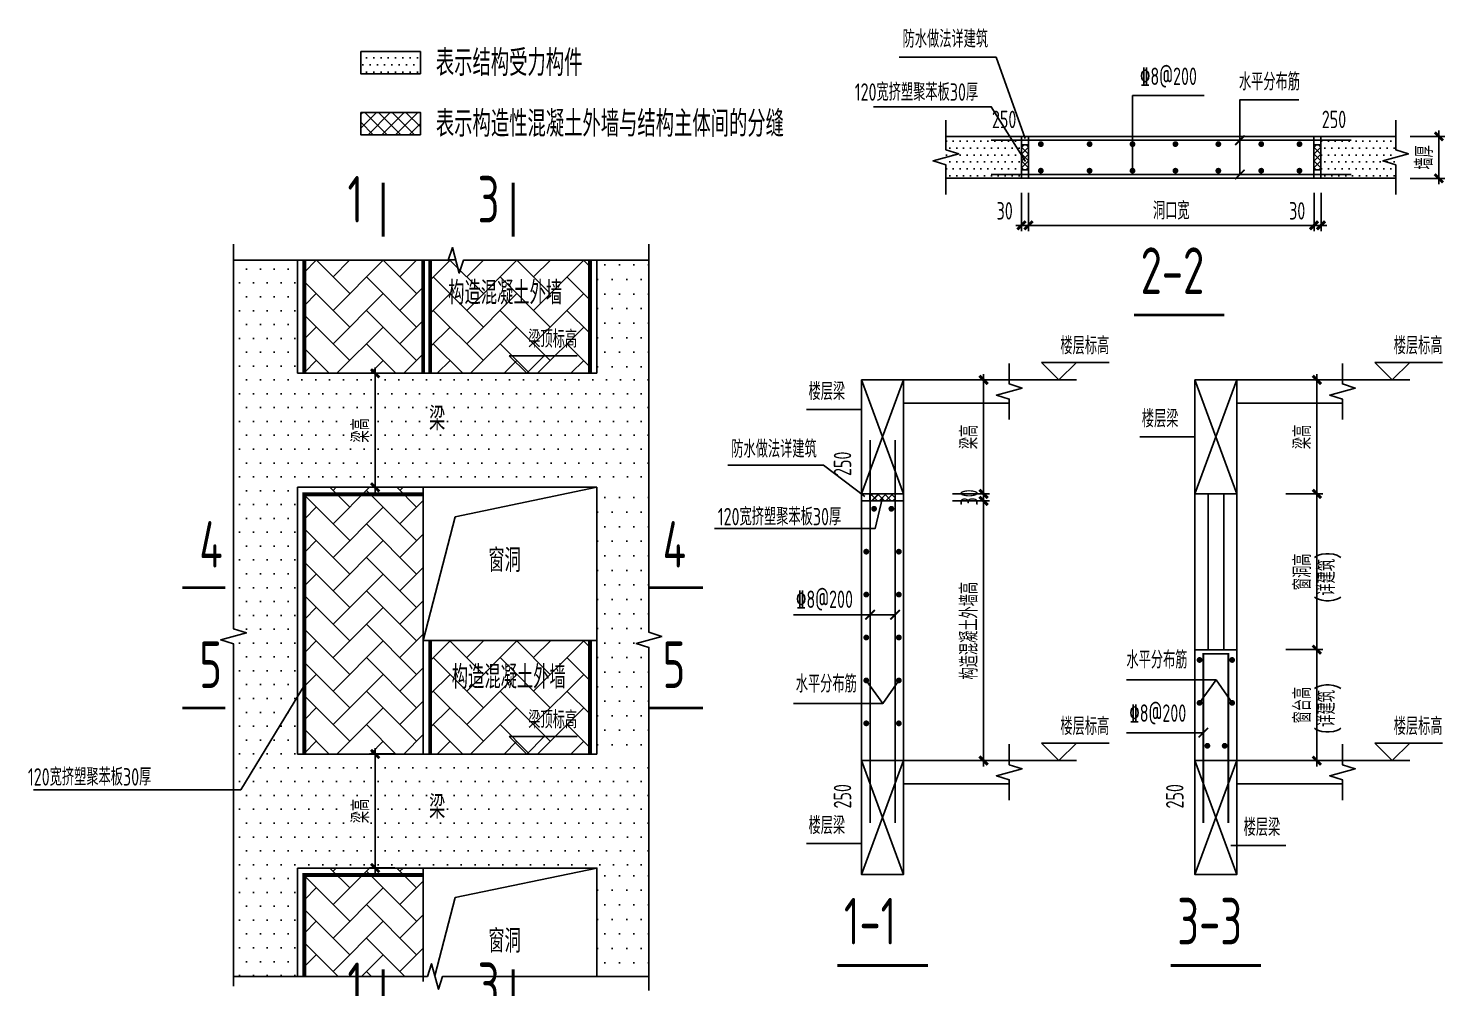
# Model space of a CAD drawing. Extents: x 698102 to 803227, y -138366 to 57555.
# Drawn here: x 775601 to 793866, y -121270 to -108901 of the extents above; entities that cross this region are included whole.
import ezdxf
from ezdxf.enums import TextEntityAlignment as Align

# ---------------------------------------------------------------- set-up
doc = ezdxf.new("R2010")
doc.units = 0
doc.header["$LTSCALE"] = 500
doc.linetypes.add('DASHED', pattern=[0.75, 0.5, -0.25])
doc.layers.get('0').update_dxf_attribs({"linetype": 'CONTINUOUS'})
doc.layers.get('Defpoints').update_dxf_attribs({"color": 1, "linetype": 'CONTINUOUS'})
for name, color, linetype in [('DIM', 83, 'CONTINUOUS'), ('NUM', 7, 'CONTINUOUS'), ('REIN', 1, 'CONTINUOUS'), ('TEXT', 7, 'CONTINUOUS'), ('THIN', 131, 'CONTINUOUS')]:
    doc.layers.add(name, color=color, linetype=linetype)
doc.styles.add('TSSD_Dimension', font='Tssdeng.shx', dxfattribs={"width": 0.7, "bigfont": 'hztxt.shx'})
doc.styles.add('TSSD_Label', font='complex.shx', dxfattribs={"width": 0.8, "bigfont": 'hztxt.shx'})
doc.styles.add('TSSD_Rein', font='tssdeng.shx', dxfattribs={"width": 0.7, "bigfont": 'hztxt.shx'})
doc.dimstyles.new('ss', dxfattribs={"dimtxt": 300, "dimasz": 100, "dimexe": 100, "dimexo": 250, "dimgap": 100, "dimtad": 1, "dimdec": 0, "dimzin": 0, "dimdsep": 46, "dimtxsty": 'TSSD_Dimension', "dimblk": 'ARCHTICK', "dimblk1": 'ARCHTICK', "dimblk2": '_tsdbk', "dimcen": 0, "dimdle": 100, "dimclrt": 7, "dimadec": 0, "dimazin": 0, "dimtfac": 1, "dimtdec": 0, "dimtix": 1, "dimtmove": 2, "dimatfit": 3, "dimldrblk": '_tsdbk', "dimfxl": 1, "dimtolj": 1, "dimtzin": 0, "dimarcsym": 0})
pattern_1 = [(0, (808255.09, 44610.22), (93.75, 187.5), [0, -187.5])]

# ---------------------------------------------------------------- blocks, each defined once
blk = doc.blocks.new('_ArchTick')
at = {"color": 0, "linetype": 'ByBlock', "const_width": 0.5}
blk.add_lwpolyline([(-0.71, -0.71), (0.71, 0.71)], dxfattribs=at)
blk = doc.blocks.new('*D16')
at = {"layer": 'Defpoints', "color": 0, "transparency": 16777216}
for p in [(780074, -113349), (780517, -113349), (780517, -114819)]:
    blk.add_point(p, dxfattribs=at)
at = {"layer": 'DIM', "color": 0, "lineweight": -2, "transparency": 16777216}
for p, q in [((780329, -113349), (779999, -113349)), ((780074, -114894), (780074, -113274)), ((780329, -114819), (779999, -114819))]:
    blk.add_line(p, q, dxfattribs=at)
at = {"layer": 'DIM', "color": 0, "lineweight": -2, "transparency": 16777216, "xscale": 75, "yscale": 75, "zscale": 75}
for p, rotation in [((780074, -113349), 90), ((780074, -114819), 270)]:
    blk.add_blockref('_ArchTick', p, dxfattribs=dict(at, rotation=rotation))
at = {"layer": 'DIM', "color": 7, "transparency": 16777216, "insert": (779886, -114084), "char_height": 225, "attachment_point": 5, "rotation": 90, "style": 'TSSD_Dimension'}
blk.add_mtext('\\A1;梁高', dxfattribs=at)
blk = doc.blocks.new('_tsdbk')
blk.add_line((-1, 0), (0, 0))
at = {"const_width": 0.5}
blk.add_lwpolyline([(-0.7, -0.7), (0.7, 0.7)], dxfattribs=at)
blk = doc.blocks.new('*D17')
at = {"layer": 'Defpoints', "color": 0, "transparency": 16777216}
for p in [(780074, -118257), (780517, -118257), (780517, -119727)]:
    blk.add_point(p, dxfattribs=at)
at = {"layer": 'DIM', "color": 0, "lineweight": -2, "transparency": 16777216}
for p, q in [((780329, -118257), (779999, -118257)), ((780074, -119802), (780074, -118182)), ((780329, -119727), (779999, -119727))]:
    blk.add_line(p, q, dxfattribs=at)
at = {"layer": 'DIM', "color": 0, "lineweight": -2, "transparency": 16777216, "xscale": 75, "yscale": 75, "zscale": 75}
for p, rotation in [((780074, -118257), 90), ((780074, -119727), 270)]:
    blk.add_blockref('_ArchTick', p, dxfattribs=dict(at, rotation=rotation))
at = {"layer": 'DIM', "color": 7, "transparency": 16777216, "insert": (779886, -118992), "char_height": 225, "attachment_point": 5, "rotation": 90, "style": 'TSSD_Dimension'}
blk.add_mtext('\\A1;梁高', dxfattribs=at)
blk = doc.blocks.new('*D18')
at = {"layer": 'Defpoints', "color": 0, "transparency": 16777216}
for p in [(787333, -114904), (787333, -114994), (787920, -114994)]:
    blk.add_point(p, dxfattribs=at)
at = {"layer": 'DIM', "color": 0, "lineweight": -2, "transparency": 16777216}
for p, q in [((787920, -114904), (787920, -114829)), ((787520, -114904), (787995, -114904)), ((787520, -114994), (787995, -114994)), ((787920, -114904), (787920, -114994)), ((787920, -114994), (787920, -115069))]:
    blk.add_line(p, q, dxfattribs=at)
at = {"layer": 'DIM', "color": 0, "lineweight": -2, "transparency": 16777216, "xscale": 75, "yscale": 75, "zscale": 75}
for p, rotation in [((787920, -114904), 270), ((787920, -114994), 90)]:
    blk.add_blockref('_ArchTick', p, dxfattribs=dict(at, rotation=rotation))
at = {"layer": 'DIM', "color": 7, "transparency": 16777216, "insert": (787733, -114949), "char_height": 225, "attachment_point": 5, "rotation": 90, "style": 'TSSD_Dimension'}
blk.add_mtext('\\A1;30', dxfattribs=at)
blk = doc.blocks.new('*D19')
at = {"layer": 'Defpoints', "color": 0, "transparency": 16777216}
for p in [(787333, -113434), (787920, -113434), (787333, -114904)]:
    blk.add_point(p, dxfattribs=at)
at = {"layer": 'DIM', "color": 0, "lineweight": -2, "transparency": 16777216}
for p, q in [((787920, -114979), (787920, -113359)), ((787520, -113434), (787995, -113434)), ((787520, -114904), (787995, -114904))]:
    blk.add_line(p, q, dxfattribs=at)
at = {"layer": 'DIM', "color": 0, "lineweight": -2, "transparency": 16777216, "xscale": 75, "yscale": 75, "zscale": 75}
for p, rotation in [((787920, -113434), 90), ((787920, -114904), 270)]:
    blk.add_blockref('_ArchTick', p, dxfattribs=dict(at, rotation=rotation))
at = {"layer": 'DIM', "color": 7, "transparency": 16777216, "insert": (787733, -114169), "char_height": 225, "attachment_point": 5, "rotation": 90, "style": 'TSSD_Dimension'}
blk.add_mtext('\\A1;梁高', dxfattribs=at)
blk = doc.blocks.new('*D20')
at = {"layer": 'Defpoints', "color": 0, "transparency": 16777216}
for p in [(787333, -114994), (787333, -118343), (787920, -118343)]:
    blk.add_point(p, dxfattribs=at)
at = {"layer": 'DIM', "color": 0, "lineweight": -2, "transparency": 16777216}
for p, q in [((787520, -114994), (787995, -114994)), ((787920, -114919), (787920, -118418)), ((787520, -118343), (787995, -118343))]:
    blk.add_line(p, q, dxfattribs=at)
at = {"layer": 'DIM', "color": 0, "lineweight": -2, "transparency": 16777216, "xscale": 75, "yscale": 75, "zscale": 75}
for p, rotation in [((787920, -114994), 90), ((787920, -118343), 270)]:
    blk.add_blockref('_ArchTick', p, dxfattribs=dict(at, rotation=rotation))
at = {"layer": 'DIM', "color": 7, "transparency": 16777216, "insert": (787733, -116668), "char_height": 225, "attachment_point": 5, "rotation": 90, "style": 'TSSD_Dimension'}
blk.add_mtext('\\A1;构造混凝土外墙高', dxfattribs=at)
blk = doc.blocks.new('*D21')
at = {"layer": 'Defpoints', "color": 0, "transparency": 16777216}
for p in [(791631, -116912), (792218, -116912), (791631, -118343)]:
    blk.add_point(p, dxfattribs=at)
at = {"layer": 'DIM', "color": 0, "lineweight": -2, "transparency": 16777216}
for p, q in [((792218, -118418), (792218, -116837)), ((791818, -116912), (792293, -116912)), ((791818, -118343), (792293, -118343))]:
    blk.add_line(p, q, dxfattribs=at)
at = {"layer": 'DIM', "color": 0, "lineweight": -2, "transparency": 16777216, "xscale": 75, "yscale": 75, "zscale": 75}
for p, rotation in [((792218, -116912), 90), ((792218, -118343), 270)]:
    blk.add_blockref('_ArchTick', p, dxfattribs=dict(at, rotation=rotation))
at = {"layer": 'DIM', "color": 7, "transparency": 16777216, "insert": (792031, -117627), "char_height": 225, "attachment_point": 5, "rotation": 90, "style": 'TSSD_Dimension'}
blk.add_mtext('\\A1;窗台高', dxfattribs=at)
blk = doc.blocks.new('*D22')
at = {"layer": 'Defpoints', "color": 0, "transparency": 16777216}
for p in [(791631, -113434), (792218, -113434), (791631, -114904)]:
    blk.add_point(p, dxfattribs=at)
at = {"layer": 'DIM', "color": 0, "lineweight": -2, "transparency": 16777216}
for p, q in [((792218, -114979), (792218, -113359)), ((791818, -113434), (792293, -113434)), ((791818, -114904), (792293, -114904))]:
    blk.add_line(p, q, dxfattribs=at)
at = {"layer": 'DIM', "color": 0, "lineweight": -2, "transparency": 16777216, "xscale": 75, "yscale": 75, "zscale": 75}
for p, rotation in [((792218, -113434), 90), ((792218, -114904), 270)]:
    blk.add_blockref('_ArchTick', p, dxfattribs=dict(at, rotation=rotation))
at = {"layer": 'DIM', "color": 7, "transparency": 16777216, "insert": (792031, -114169), "char_height": 225, "attachment_point": 5, "rotation": 90, "style": 'TSSD_Dimension'}
blk.add_mtext('\\A1;梁高', dxfattribs=at)
blk = doc.blocks.new('*D23')
at = {"layer": 'Defpoints', "color": 0, "transparency": 16777216}
for p in [(791631, -114904), (792218, -114904), (791631, -116912)]:
    blk.add_point(p, dxfattribs=at)
at = {"layer": 'DIM', "color": 0, "lineweight": -2, "transparency": 16777216}
for p, q in [((792218, -116987), (792218, -114829)), ((791818, -114904), (792293, -114904)), ((791818, -116912), (792293, -116912))]:
    blk.add_line(p, q, dxfattribs=at)
at = {"layer": 'DIM', "color": 0, "lineweight": -2, "transparency": 16777216, "xscale": 75, "yscale": 75, "zscale": 75}
for p, rotation in [((792218, -114904), 90), ((792218, -116912), 270)]:
    blk.add_blockref('_ArchTick', p, dxfattribs=dict(at, rotation=rotation))
at = {"layer": 'DIM', "color": 7, "transparency": 16777216, "insert": (792031, -115908), "char_height": 225, "attachment_point": 5, "rotation": 90, "style": 'TSSD_Dimension'}
blk.add_mtext('\\A1;窗洞高', dxfattribs=at)
blk = doc.blocks.new('*D24')
at = {"layer": 'Defpoints', "color": 0, "transparency": 16777216}
for p in [(788409, -110835), (788499, -110835), (788499, -111441)]:
    blk.add_point(p, dxfattribs=at)
at = {"layer": 'DIM', "color": 0, "lineweight": -2, "transparency": 16777216}
for p, q in [((788409, -111022), (788409, -111516)), ((788499, -111022), (788499, -111516)), ((788409, -111441), (788334, -111441)), ((788409, -111441), (788499, -111441)), ((788499, -111441), (788574, -111441))]:
    blk.add_line(p, q, dxfattribs=at)
at = {"layer": 'DIM', "color": 0, "lineweight": -2, "transparency": 16777216, "xscale": 75, "yscale": 75, "zscale": 75}
blk.add_blockref('_ArchTick', (788409, -111441), dxfattribs=at)
at = {"layer": 'DIM', "color": 0, "lineweight": -2, "transparency": 16777216, "xscale": 75, "yscale": 75, "zscale": 75, "rotation": 180}
blk.add_blockref('_ArchTick', (788499, -111441), dxfattribs=at)
at = {"layer": 'DIM', "color": 7, "transparency": 16777216, "insert": (788192, -111254), "char_height": 225, "attachment_point": 5, "style": 'TSSD_Dimension'}
blk.add_mtext('\\A1;30', dxfattribs=at)
blk = doc.blocks.new('*D25')
at = {"layer": 'Defpoints', "color": 0, "transparency": 16777216}
for p in [(793234, -110295), (793791, -110295), (793234, -110835)]:
    blk.add_point(p, dxfattribs=at)
at = {"layer": 'DIM', "color": 0, "lineweight": -2, "transparency": 16777216}
for p, q in [((793421, -110295), (793866, -110295)), ((793791, -110910), (793791, -110220)), ((793421, -110835), (793866, -110835))]:
    blk.add_line(p, q, dxfattribs=at)
at = {"layer": 'DIM', "color": 0, "lineweight": -2, "transparency": 16777216, "xscale": 75, "yscale": 75, "zscale": 75}
for p, rotation in [((793791, -110295), 90), ((793791, -110835), 270)]:
    blk.add_blockref('_ArchTick', p, dxfattribs=dict(at, rotation=rotation))
at = {"layer": 'DIM', "color": 7, "transparency": 16777216, "insert": (793603, -110565), "char_height": 225, "attachment_point": 5, "rotation": 90, "style": 'TSSD_Dimension'}
blk.add_mtext('\\A1;墙厚', dxfattribs=at)
blk = doc.blocks.new('*D26')
at = {"layer": 'Defpoints', "color": 0, "transparency": 16777216}
for p in [(788499, -110835), (792181, -110835), (792181, -111441)]:
    blk.add_point(p, dxfattribs=at)
at = {"layer": 'DIM', "color": 0, "lineweight": -2, "transparency": 16777216}
for p, q in [((788499, -111022), (788499, -111516)), ((792181, -111022), (792181, -111516)), ((788424, -111441), (792256, -111441))]:
    blk.add_line(p, q, dxfattribs=at)
at = {"layer": 'DIM', "color": 0, "lineweight": -2, "transparency": 16777216, "xscale": 75, "yscale": 75, "zscale": 75, "rotation": 180}
blk.add_blockref('_ArchTick', (788499, -111441), dxfattribs=at)
at = {"layer": 'DIM', "color": 0, "lineweight": -2, "transparency": 16777216, "xscale": 75, "yscale": 75, "zscale": 75}
blk.add_blockref('_ArchTick', (792181, -111441), dxfattribs=at)
at = {"layer": 'DIM', "color": 7, "transparency": 16777216, "insert": (790340, -111254), "char_height": 225, "attachment_point": 5, "style": 'TSSD_Dimension'}
blk.add_mtext('\\A1;洞口宽', dxfattribs=at)
blk = doc.blocks.new('*D27')
at = {"layer": 'Defpoints', "color": 0, "transparency": 16777216}
for p in [(792181, -110835), (792271, -110835), (792271, -111441)]:
    blk.add_point(p, dxfattribs=at)
at = {"layer": 'DIM', "color": 0, "lineweight": -2, "transparency": 16777216}
for p, q in [((792181, -111022), (792181, -111516)), ((792271, -111022), (792271, -111516)), ((792181, -111441), (792106, -111441)), ((792181, -111441), (792271, -111441)), ((792271, -111441), (792346, -111441))]:
    blk.add_line(p, q, dxfattribs=at)
at = {"layer": 'DIM', "color": 0, "lineweight": -2, "transparency": 16777216, "xscale": 75, "yscale": 75, "zscale": 75}
blk.add_blockref('_ArchTick', (792181, -111441), dxfattribs=at)
at = {"layer": 'DIM', "color": 0, "lineweight": -2, "transparency": 16777216, "xscale": 75, "yscale": 75, "zscale": 75, "rotation": 180}
blk.add_blockref('_ArchTick', (792271, -111441), dxfattribs=at)
at = {"layer": 'DIM', "color": 7, "transparency": 16777216, "insert": (791964, -111254), "char_height": 225, "attachment_point": 5, "style": 'TSSD_Dimension'}
blk.add_mtext('\\A1;30', dxfattribs=at)

msp = doc.modelspace()

# ---------------------------------------------------------------- hatches: boundary and pattern name
h = msp.add_hatch()
h.set_pattern_fill('DOTS', color=2, scale=1500, style=0)
h.set_pattern_definition([(0, (816946.05, 21127.15), (46.875, 93.75), [0, -93.75])])
h.paths.add_polyline_path([(779888.46, -109199.47), (780656.79, -109199.47), (780656.79, -109486.56), (779888.46, -109486.56)])
h = msp.add_hatch()
h.set_pattern_fill('ANSI37', color=256, scale=1000, style=0)
h.set_pattern_definition([(45, (760040.32, 51158.98), (-88.38835, 88.38835), []), (135, (760040.32, 51158.98), (-88.38835, -88.38835), [])])
h.paths.add_polyline_path([(779888.46, -109984.94), (780656.79, -109984.94), (780656.79, -110272.04), (779888.46, -110272.04)])
h = msp.add_hatch()
h.set_pattern_fill('DOTS', color=256, scale=56.25, style=0)
h.set_pattern_definition([(0, (5541649.8, 159052.885), (44.6484375, 89.296875), [0, -89.296875])])
h.paths.add_polyline_path([(788408.57, -110294.7), (787433.57, -110294.7), (787433.57, -110834.7), (788408.57, -110834.7)])
h = msp.add_hatch()
h.set_pattern_fill('DOTS', color=256, scale=56.25, style=0)
h.set_pattern_definition([(0, (5546486.75, 159052.885), (44.6484375, 89.296875), [0, -89.296875])])
h.paths.add_polyline_path([(793245.51, -110294.7), (792270.51, -110294.7), (792270.51, -110834.7), (793245.51, -110834.7)])
h = msp.add_hatch()
h.set_pattern_fill('ANSI37', color=256, scale=500, style=0)
h.set_pattern_definition([(45, (-324796.5, -156527.96), (-44.1941738, 44.1941738), []), (135, (-324796.5, -156527.96), (-44.1941738, -44.1941738), [])])
h.paths.add_polyline_path([(788408.57, -110726.7), (788498.57, -110726.7), (788498.57, -110402.7), (788408.57, -110402.7)])
h = msp.add_hatch()
h.set_pattern_fill('ANSI37', color=256, scale=500, style=0)
h.set_pattern_definition([(45, (-321024.557, -156527.96), (-44.1941738, 44.1941738), []), (135, (-321024.557, -156527.96), (-44.1941738, -44.1941738), [])])
h.paths.add_polyline_path([(792180.51, -110726.7), (792270.51, -110726.7), (792270.51, -110402.7), (792180.51, -110402.7)])
h = msp.add_hatch()
h.set_pattern_fill('DOTS', color=2, scale=112.5, style=0)
h.set_pattern_definition([(0, (5532312.67, 144633.69), (89.296875, 178.59375), [0, -178.59375])])
h.paths.add_polyline_path([(780712.35, -119231.24), (781033.37, -119231.24), (781033.37, -118823.76), (780712.35, -118823.76)], flags=24)
h.paths.add_polyline_path([(780712.35, -114224.62), (781033.37, -114224.62), (781033.37, -113817.14), (780712.35, -113817.14)], flags=24)
h.paths.add_polyline_path([(783605.15, -119727.45), (783605.15, -118257.45), (779071.44, -118257.45), (779071.44, -114818.96), (783605.15, -114818.96), (783605.15, -113348.96), (779071.44, -113348.96), (779071.44, -111892.05), (778247.69, -111892.05), (778247.69, -116643.82), (778412.69, -116696.32), (778082.69, -116786.32), (778247.69, -116838.82), (778247.69, -121126.19), (779071.44, -121126.19), (779071.44, -119727.45)])
h = msp.add_hatch()
h.set_pattern_fill('DOTS', color=2, scale=3000, style=0)
h.set_pattern_definition(pattern_1)
h.paths.add_polyline_path([(783605.15, -113348.96), (783605.15, -111892.05), (782933.38, -111892.05), (782933.38, -113348.96)])
h = msp.add_hatch()
h.set_pattern_fill('DOTS', color=2, scale=3000, style=0)
h.set_pattern_definition(pattern_1)
h.paths.add_polyline_path([(783605.15, -116688.5), (783605.15, -114818.96), (782933.38, -114818.96), (782933.38, -118257.45), (783605.15, -118257.45), (783605.15, -116883.5), (783440.15, -116831), (783770.15, -116741)])
h = msp.add_hatch()
h.set_pattern_fill('AR-HBONE', color=256, scale=7.5, style=0)
h.set_pattern_definition([(45, (5531026.75, 144458.5), (1e-13, 1077.63073), [2286, -762]), (135, (5531565.6, 144997.3), (1e-13, 1077.63073), [2286, -762])])
h.paths.add_polyline_path([(786887.02, -114994.13), (786347.02, -114994.13), (786347.02, -114904.13), (786887.02, -114904.13)])
h = msp.add_hatch()
h.set_pattern_fill('ANSI37', color=256, scale=500, style=0)
h.set_pattern_definition([(45, (766454.44, 50680.36), (-44.194174, 44.194174), []), (135, (766454.44, 50680.36), (-44.194174, -44.194174), [])])
h.paths.add_polyline_path([(786779.02, -114994.13), (786779.02, -114904.13), (786455.02, -114904.13), (786455.02, -114994.13)])
h = msp.add_hatch()
h.set_pattern_fill('DOTS', color=2, scale=3000, style=0)
h.set_pattern_definition(pattern_1)
h.paths.add_polyline_path([(783605.15, -121126.19), (783605.15, -119727.45), (782933.38, -119727.45), (782933.38, -121126.19)])
at = {"layer": 'THIN'}
h = msp.add_hatch(dxfattribs=at)
h.set_pattern_fill('AR-HBONE', color=252, scale=3, style=0)
h.set_pattern_definition([(45, (5532312.67, 149542.18), (4e-14, 431.052294), [914.4, -304.8]), (135, (5532528.2, 149757.7), (4e-14, 431.052294), [914.4, -304.8])])
edge = h.paths.add_edge_path()
edge.add_line((780783.21, -113348.96), (782843.38, -113348.96))
edge.add_line((782843.38, -113348.96), (782843.38, -111885.3))
edge.add_line((782843.38, -111885.3), (780783.21, -111885.3))
edge.add_line((780783.21, -111885.3), (780783.21, -113258.96))
h.paths.add_polyline_path([(780693.21, -111892.05), (779161.44, -111892.05), (779161.44, -113348.96), (780693.21, -113348.96)])
h = msp.add_hatch(dxfattribs=at)
h.set_pattern_fill('AR-HBONE', color=252, scale=3, style=0)
h.set_pattern_definition([(45, (5532312.67, 144633.7), (4e-14, 431.052294), [914.4, -304.8]), (135, (5532528.2, 144849.2), (4e-14, 431.052294), [914.4, -304.8])])
edge = h.paths.add_edge_path()
edge.add_line((780783.21, -118257.45), (782843.38, -118257.45))
edge.add_line((782843.38, -118257.45), (782843.38, -116793.79))
edge.add_line((782843.38, -116793.79), (780783.21, -116793.79))
edge.add_line((780783.21, -116793.79), (780783.21, -118167.45))
edge = h.paths.add_edge_path()
edge.add_line((780693.21, -118167.45), (780693.21, -114818.96))
edge.add_line((780693.21, -114818.96), (779161.44, -114818.96))
edge.add_line((779161.44, -114818.96), (779161.44, -118257.45))
edge.add_line((779161.44, -118257.45), (780693.21, -118257.45))
h = msp.add_hatch(dxfattribs=at)
h.set_pattern_fill('AR-HBONE', color=252, scale=3, style=0)
h.set_pattern_definition([(45, (5532312.67, 139725.2), (4e-14, 431.052294), [914.4, -304.8]), (135, (5532528.2, 139940.72), (4e-14, 431.052294), [914.4, -304.8])])
h.paths.add_polyline_path([(779161.44, -121126.19), (780693.21, -121126.19), (780693.21, -119727.45), (779161.44, -119727.45)])

# ---------------------------------------------------------------- linework, layer by layer
for p, q in [((787433.57, -110294.7), (793233.88, -110294.7)), ((788408.57, -110294.7), (788408.57, -110834.7)), ((788498.57, -110294.7), (788498.57, -110834.7)), ((792270.51, -110294.7), (792270.51, -110834.7)), ((788408.57, -110402.7), (788498.57, -110402.7)), ((792180.51, -110402.7), (792270.51, -110402.7)), ((787433.57, -110834.7), (793233.88, -110834.7)), ((788408.57, -110726.7), (788498.57, -110726.7)), ((792180.51, -110726.7), (792270.51, -110726.7)), ((780693.21, -111885.3), (780693.21, -113348.96)), ((780783.21, -111885.3), (780783.21, -113348.96)), ((782933.38, -113348.96), (779071.44, -113348.96)), ((782933.38, -113348.96), (779071.44, -113348.96)), ((786347.02, -114904.13), (786887.02, -113434.13)), ((786347.02, -113434.13), (786887.02, -114904.13)), ((786887.02, -113434.13), (788250.27, -113434.13)), ((790644.97, -114904.13), (791184.97, -113434.13)), ((790644.97, -113434.13), (791184.97, -114904.13)), ((791184.97, -113434.13), (792548.21, -113434.13)), ((786887.02, -113734.13), (788250.27, -113734.13)), ((791184.97, -113734.13), (792548.21, -113734.13)), ((786347.02, -113817.23), (785636.43, -113817.23)), ((790644.97, -114169.13), (789934.37, -114169.13)), ((785855.49, -114533.47), (786387.61, -114936.44)), ((782933.38, -114818.96), (779071.44, -114818.96)), ((781104.14, -115198.26), (782933.38, -114818.96)), ((780693.21, -116282.61), (780693.21, -114908.96)), ((786347.02, -114994.13), (786347.02, -118342.62)), ((786455.02, -114994.13), (786455.02, -114904.13)), ((786779.02, -114994.13), (786779.02, -114904.13)), ((786887.02, -118342.62), (786887.02, -114994.13)), ((790644.97, -118342.62), (790644.97, -114904.13)), ((790817.24, -116912.26), (790817.24, -114904.13)), ((791019.2, -116912.26), (791019.2, -114904.13)), ((791184.97, -114904.13), (791184.97, -118342.62)), ((780693.21, -116793.79), (781104.14, -115198.26)), ((780693.21, -116793.79), (780693.21, -118257.45)), ((780783.21, -116793.79), (780783.21, -118257.45)), ((790644.97, -116912.26), (791184.97, -116912.26)), ((782933.38, -118257.45), (779071.44, -118257.45)), ((786347.02, -119812.62), (786887.02, -118342.62)), ((786347.02, -118342.62), (786887.02, -119812.62)), ((786887.02, -118342.62), (788250.27, -118342.62)), ((790644.97, -119812.62), (791184.97, -118342.62)), ((790644.97, -118342.62), (791184.97, -119812.62)), ((791184.97, -118342.62), (792548.21, -118342.62)), ((786887.02, -118642.62), (788250.27, -118642.62)), ((791184.97, -118642.62), (792548.21, -118642.62)), ((786347.02, -119413.39), (785636.43, -119413.39)), ((791817.9, -119437.18), (791107.31, -119437.18)), ((782933.38, -119727.45), (779071.44, -119727.45)), ((782933.38, -119727.45), (779071.44, -119727.45)), ((781104.14, -120106.74), (782933.38, -119727.45)), ((780693.21, -121191.1), (780693.21, -119817.45)), ((780843.72, -121117.9), (781104.14, -120106.74))]:
    msp.add_line(p, q)
for points in [[(779888.46, -109199.47), (780656.79, -109199.47), (780656.79, -109486.56), (779888.46, -109486.56)], [(779888.46, -109984.94), (780656.79, -109984.94), (780656.79, -110272.04), (779888.46, -110272.04)], [(788408.57, -110294.7), (788408.57, -110834.7), (788498.57, -110834.7), (788498.57, -110294.7)], [(792180.51, -110294.7), (792180.51, -110834.7), (792270.51, -110834.7), (792270.51, -110294.7)], [(786347.02, -113434.13), (786887.02, -113434.13), (786887.02, -114904.13), (786347.02, -114904.13)], [(790644.97, -113434.13), (791184.97, -113434.13), (791184.97, -114904.13), (790644.97, -114904.13)], [(782933.38, -114818.96), (780693.21, -114818.96), (780693.21, -116793.79), (782933.38, -116793.79)], [(786887.02, -114994.13), (786347.02, -114994.13), (786347.02, -114904.13), (786887.02, -114904.13)], [(786347.02, -118342.62), (786887.02, -118342.62), (786887.02, -119812.62), (786347.02, -119812.62)], [(790644.97, -118342.62), (791184.97, -118342.62), (791184.97, -119812.62), (790644.97, -119812.62)]]:
    msp.add_lwpolyline(points, close=True)
at = {"color": 1, "const_width": 22.5}
for points in [[(791164.43, -110404), (791285.53, -110282.9)], [(791164.43, -110846.5), (791285.53, -110725.4)], [(786395.22, -116522.76), (786516.32, -116401.65)], [(786717.72, -116522.76), (786838.82, -116401.65)], [(790693.16, -118043.13), (790814.27, -117922.03)]]:
    msp.add_lwpolyline(points, dxfattribs=at)
for points in [[(781018.81, -111885.3), (781112.33, -111885.3)], [(785855.49, -114533.47), (784619.98, -114533.47)], [(786617.97, -114950.94), (786520.78, -115350.22), (784450.59, -115350.22)], [(786778.27, -116462.21), (785466.77, -116462.21)], [(786827.02, -117308.74), (786621.04, -117606.13), (786407.02, -117308.74)], [(790918.99, -117300.81), (789764.72, -117300.81)], [(791124.97, -117598.2), (790918.99, -117300.81), (790704.97, -117598.2)], [(786621.04, -117606.13), (785466.77, -117606.13)], [(790753.72, -117982.58), (789764.72, -117982.58)], [(782933.38, -121126.19), (782933.38, -119727.45), (780693.21, -119727.45), (780693.21, -121126.19)]]:
    msp.add_lwpolyline(points)
at = {"layer": 'NUM', "color": 6, "const_width": 37.5}
for points in [[(780175.98, -111586.3), (780175.98, -110892.06)], [(781852.96, -111586.3), (781852.96, -110892.06)], [(777586.64, -116112.24), (778141.42, -116112.24)], [(783605.55, -116112.24), (784299.79, -116112.24)], [(777586.64, -117663.7), (778141.42, -117663.7)], [(783605.55, -117663.7), (784299.79, -117663.7)], [(780175.98, -121728), (780175.98, -121033.76)], [(781852.96, -121728), (781852.96, -121033.76)]]:
    msp.add_lwpolyline(points, dxfattribs=at)
at = {"layer": 'NUM', "const_width": 37.5}
for points in [[(789859.96, -112597.52), (791026.37, -112597.52)], [(786034.5, -120985.34), (787200.9, -120985.34)], [(790332.44, -120985.34), (791498.85, -120985.34)]]:
    msp.add_lwpolyline(points, dxfattribs=at)
at = {"layer": 'REIN', "const_width": 22.5}
for points in [[(788017.5, -110343.45), (792661.58, -110343.45)], [(788017.5, -110785.95), (792661.58, -110785.95)], [(786455.77, -119148.14), (786455.77, -114207.26)], [(786778.27, -114207.26), (786778.27, -119148.14)], [(791076.22, -119148.14), (791076.22, -116964.35), (790753.72, -116964.35), (790753.72, -119148.14)]]:
    msp.add_lwpolyline(points, dxfattribs=at)
at = {"layer": 'REIN', "const_width": 37.5}
for points in [[(788658.23, -110374.92, -1), (788658.23, -110412.42, -1)], [(789286.97, -110374.92, -1), (789286.97, -110412.42, -1)], [(789840.37, -110374.92, -1), (789840.37, -110412.42, -1)], [(790393.77, -110374.92, -1), (790393.77, -110412.42, -1)], [(790947.17, -110374.92, -1), (790947.17, -110412.42, -1)], [(791500.56, -110374.92, -1), (791500.56, -110412.42, -1)], [(791993.2, -110374.92, -1), (791993.2, -110412.42, -1)], [(788658.23, -110717.88, -1), (788658.23, -110755.38, -1)], [(789286.97, -110717.88, -1), (789286.97, -110755.38, -1)], [(789840.37, -110717.88, -1), (789840.37, -110755.38, -1)], [(790393.77, -110717.88, -1), (790393.77, -110755.38, -1)], [(790947.17, -110717.88, -1), (790947.17, -110755.38, -1)], [(791500.56, -110717.88, -1), (791500.56, -110755.38, -1)], [(791993.2, -110717.88, -1), (791993.2, -110755.38, -1)], [(786488.87, -115095.15, 1), (786526.37, -115095.15, 1)], [(786749.57, -115095.15, -1), (786712.07, -115095.15, -1)], [(786388.27, -115648.54, 1), (786425.77, -115648.54, 1)], [(786845.77, -115648.54, -1), (786808.27, -115648.54, -1)], [(786388.27, -116201.94, 1), (786425.77, -116201.94, 1)], [(786845.77, -116201.94, -1), (786808.27, -116201.94, -1)], [(786388.27, -116755.34, 1), (786425.77, -116755.34, 1)], [(786845.77, -116755.34, -1), (786808.27, -116755.34, -1)], [(790686.22, -117044.8, -1), (790723.72, -117044.8, -1)], [(791143.72, -117044.8, 1), (791106.22, -117044.8, 1)], [(786388.27, -117308.74, 1), (786425.77, -117308.74, 1)], [(786845.77, -117308.74, -1), (786808.27, -117308.74, -1)], [(790686.22, -117598.2, -1), (790723.72, -117598.2, -1)], [(791143.72, -117598.2, 1), (791106.22, -117598.2, 1)], [(786388.27, -117862.14, 1), (786425.77, -117862.14, 1)], [(786845.77, -117862.14, -1), (786808.27, -117862.14, -1)], [(790786.82, -118151.6, -1), (790824.32, -118151.6, -1)], [(791047.51, -118151.6, 1), (791010.01, -118151.6, 1)]]:
    msp.add_lwpolyline(points, format="xyb", close=True, dxfattribs=at)
at = {"layer": 'TEXT'}
msp.add_line((788081.95, -109273.16), (788456.5, -110322.96), dxfattribs=at)
at = {"layer": 'TEXT', "ltscale": 99}
for p, q in [((778342.04, -118719.41), (779161.44, -117370.51)), ((775669.19, -118719.41), (778342.04, -118719.41))]:
    msp.add_line(p, q, dxfattribs=at)
at = {"layer": 'TEXT'}
for points in [[(788081.95, -109273.16), (786829.41, -109273.16)], [(789840.37, -110736.63), (789840.37, -109767.42), (790762.65, -109767.42)], [(791224.98, -110785.95), (791224.98, -109821.42), (791985.26, -109821.42)]]:
    msp.add_lwpolyline(points, dxfattribs=at)
at = {"layer": 'TEXT', "ltscale": 99}
msp.add_lwpolyline([(788462.5, -110615.96), (788018.47, -109911.16), (786499.61, -109911.16)], dxfattribs=at)
at = {"layer": 'THIN'}
for p, q in [((779071.44, -111892.05), (779071.44, -113348.96)), ((779071.44, -111892.05), (779071.44, -113348.96)), ((782843.38, -111885.3), (782843.38, -113348.96)), ((782843.38, -111892.05), (782843.38, -113348.96)), ((782933.38, -111892.05), (782933.38, -113348.96)), ((782933.38, -111892.05), (782933.38, -113348.96)), ((782028.85, -113348.96), (781803.85, -113123.96)), ((781803.85, -113123.96), (782253.85, -113123.96)), ((782028.85, -113348.96), (782253.85, -113123.96)), ((782253.85, -113123.96), (782677.89, -113123.96)), ((788891.57, -113434.13), (788666.57, -113209.13)), ((788666.57, -113209.13), (789116.57, -113209.13)), ((788891.57, -113434.13), (789116.57, -113209.13)), ((789116.57, -113209.13), (789540.61, -113209.13)), ((793189.51, -113434.13), (792964.51, -113209.13)), ((792964.51, -113209.13), (793414.51, -113209.13)), ((793189.51, -113434.13), (793414.51, -113209.13)), ((793414.51, -113209.13), (793838.55, -113209.13)), ((788250.27, -113434.13), (789116.57, -113434.13)), ((792548.21, -113434.13), (793414.51, -113434.13)), ((779071.44, -114818.96), (779071.44, -118257.45)), ((782933.38, -114818.96), (782933.38, -118257.45)), ((782843.38, -116793.79), (782843.38, -118257.45)), ((782028.85, -118257.45), (781803.85, -118032.45)), ((781803.85, -118032.45), (782253.85, -118032.45)), ((782028.85, -118257.45), (782253.85, -118032.45)), ((782253.85, -118032.45), (782677.89, -118032.45)), ((788891.57, -118342.62), (788666.57, -118117.62)), ((788666.57, -118117.62), (789116.57, -118117.62)), ((788891.57, -118342.62), (789116.57, -118117.62)), ((789116.57, -118117.62), (789540.61, -118117.62)), ((793189.51, -118342.62), (792964.51, -118117.62)), ((792964.51, -118117.62), (793414.51, -118117.62)), ((793189.51, -118342.62), (793414.51, -118117.62)), ((793414.51, -118117.62), (793838.55, -118117.62)), ((788250.27, -118342.62), (789116.57, -118342.62)), ((792548.21, -118342.62), (793414.51, -118342.62)), ((779071.44, -119727.45), (779071.44, -121126.19)), ((779071.44, -119727.45), (779071.44, -121126.19)), ((782933.38, -119727.45), (782933.38, -121126.19)), ((782933.38, -119727.45), (782933.38, -121126.19))]:
    msp.add_line(p, q, dxfattribs=at)
for points in [[(787433.57, -111044.7), (787433.57, -110662.2), (787268.57, -110609.7), (787598.57, -110519.7), (787433.57, -110467.2), (787433.57, -110084.7)], [(793233.88, -111044.7), (793233.88, -110662.2), (793068.88, -110609.7), (793398.88, -110519.7), (793233.88, -110467.2), (793233.88, -110084.7)], [(778247.69, -111682.05), (778247.69, -116643.82), (778412.69, -116696.32), (778082.69, -116786.32), (778247.69, -116838.82), (778247.69, -121249.39)], [(778247.69, -111892.05), (781016.67, -111892.05), (781069.17, -111727.05), (781159.17, -112057.05), (781211.67, -111892.05), (783605.15, -111892.05)], [(783605.15, -111682.05), (783605.15, -116688.5), (783770.15, -116741), (783440.15, -116831), (783605.15, -116883.5), (783605.15, -121307.31)], [(779161.44, -113348.96), (779161.44, -111892.05)], [(788250.27, -113944.13), (788250.27, -113681.63), (788085.27, -113629.13), (788415.27, -113539.13), (788250.27, -113486.63), (788250.27, -113224.13), (788250.27, -113224.13), (788250.27, -113224.13), (788250.27, -113224.13), (788250.27, -113224.13), (788250.27, -113224.13), (788250.27, -113224.13), (788250.27, -113224.13), (788250.27, -113224.13), (788250.27, -113224.13)], [(792548.21, -113944.13), (792548.21, -113681.63), (792383.21, -113629.13), (792713.21, -113539.13), (792548.21, -113486.63), (792548.21, -113224.13), (792548.21, -113224.13), (792548.21, -113224.13), (792548.21, -113224.13), (792548.21, -113224.13), (792548.21, -113224.13), (792548.21, -113224.13), (792548.21, -113224.13), (792548.21, -113224.13), (792548.21, -113224.13)], [(779161.44, -118257.45), (779161.44, -114908.96), (780693.21, -114908.96)], [(788250.27, -118852.62), (788250.27, -118590.12), (788085.27, -118537.62), (788415.27, -118447.62), (788250.27, -118395.12), (788250.27, -118132.62)], [(792548.21, -118852.62), (792548.21, -118590.12), (792383.21, -118537.62), (792713.21, -118447.62), (792548.21, -118395.12), (792548.21, -118132.62)], [(779161.44, -121126.19), (779161.44, -119817.45), (780693.21, -119817.45)], [(778247.69, -121126.19), (780748.48, -121126.19), (780800.98, -120961.19), (780890.98, -121291.19), (780943.48, -121126.19), (783605.15, -121126.19)]]:
    msp.add_lwpolyline(points, dxfattribs=at)
at = {"layer": 'THIN', "linetype": 'DASHED', "const_width": 50}
for points in [[(779161.44, -111892.05), (779161.44, -113348.96)], [(780693.21, -113348.96), (780693.21, -111885.3)], [(780783.21, -113348.96), (780783.21, -111885.3)], [(782843.38, -113348.96), (782843.38, -111892.05)], [(780693.21, -114908.96), (779161.44, -114908.96), (779161.44, -118257.45)], [(780783.21, -116793.79), (780783.21, -118257.45)], [(782843.38, -116793.79), (782843.38, -118257.45)], [(779161.44, -121126.19), (779161.44, -119817.45), (780693.21, -119817.45)]]:
    msp.add_lwpolyline(points, dxfattribs=at)

# ---------------------------------------------------------------- texts
at = {"style": 'TSSD_Rein', "width": 0.7}
for s, p in [('表示结构受力构件', (780856.9, -109514.4)), ('表示构造性混凝土外墙与结构主体间的分缝', (780856.9, -110299.88))]:
    msp.add_text(s, height=337.5, dxfattribs=at).set_placement(p)
at = {"layer": 'NUM', "style": 'TSSD_Rein', "width": 0.7}
for s, p in [('1', (779718.37, -111584.48)), ('3', (781395.35, -111584.48)), ('2-2', (789945.04, -112505.21)), ('4', (777805.96, -116034.12)), ('4', (783781.54, -116034.12)), ('5', (777805.96, -117585.59)), ('5', (783781.54, -117585.59)), ('1-1', (786119.58, -120893.03)), ('3-3', (790417.52, -120893.03)), ('1', (779718.37, -121726.18)), ('3', (781395.35, -121726.18))]:
    msp.add_text(s, height=600, dxfattribs=at).set_placement(p, align=Align.BOTTOM_LEFT)
at = {"layer": 'TEXT', "style": 'TSSD_Rein', "width": 0.7}
for s, height, p in [('防水做法详建筑', 225, (786875.5, -109217.96)), ('%%1328@200', 225, (789936.17, -109699.03)), ('水平分布筋', 225, (791212.78, -109769.03)), ('250', 225, (788027.5, -110255.03)), ('250', 225, (792280.97, -110255.03)), ('构造混凝土外墙', 300, (781015.64, -112551.68)), ('楼层梁', 225, (785662.31, -113762.03)), ('梁', 300, (780768.69, -114173.24)), ('楼层梁', 225, (789960.26, -114113.93)), ('防水做法详建筑', 225, (784666.08, -114504.9)), ('窗洞', 300, (781532.41, -115999.72)), ('%%1328@200', 225, (785500.46, -116442.16)), ('水平分布筋', 225, (789761.18, -117222.62)), ('构造混凝土外墙', 300, (781061.64, -117504.17)), ('水平分布筋', 225, (785497.56, -117532.26)), ('%%1328@200', 225, (789798.4, -117910.19)), ('梁', 300, (780768.69, -119179.86)), ('楼层梁', 225, (785662.31, -119358.19)), ('楼层梁', 225, (791273.41, -119381.98)), ('窗洞', 300, (781532.41, -120908.21))]:
    msp.add_text(s, height=height, dxfattribs=at).set_placement(p, align=Align.BOTTOM_LEFT)
for p in [(786258.3, -109834.89), (784492.22, -115309.19), (775595.94, -118665.11)]:
    msp.add_text('120宽挤塑聚苯板30厚', height=225, dxfattribs=at).set_placement(p)
for p in [(786280.57, -114673.26), (786280.57, -118959.89), (790565.56, -118959.89)]:
    msp.add_text('250', height=225, rotation=90, dxfattribs=at).set_placement(p, align=Align.BOTTOM_LEFT)
at = {"layer": 'THIN', "style": 'TSSD_Label', "width": 0.7}
for s, p in [('梁顶标高', (782677.89, -113086.46)), ('楼层标高', (789540.61, -113171.63)), ('楼层标高', (793838.55, -113171.63)), ('梁顶标高', (782677.89, -117994.95)), ('楼层标高', (789540.61, -118080.12)), ('楼层标高', (793838.55, -118080.12))]:
    msp.add_text(s, height=225, dxfattribs=at).set_placement(p, align=Align.BOTTOM_RIGHT)
for p in [(792520.57, -115648.09), (792520.57, -117338.82)]:
    msp.add_text('(详建筑)', height=225, rotation=90, dxfattribs=at).set_placement(p, align=Align.BOTTOM_RIGHT)

# ---------------------------------------------------------------- dimensions: what is measured, and where the dimension line sits
at = {"layer": 'DIM'}
for base, p1, p2, angle, text, picture, middle in [((793790.8, -110294.7), (793233.88, -110834.7), (793233.88, -110294.7), 90, '墙厚', '*D25', (793603.3, -110564.7)), ((780073.86, -113348.96), (780516.87, -114818.96), (780516.87, -113348.96), 90, '梁高', '*D16', (779886.36, -114083.96)), ((787920.38, -113434.13), (787332.96, -114904.13), (787332.96, -113434.13), 90, '梁高', '*D19', (787732.88, -114169.13)), ((792218.32, -113434.13), (791630.91, -114904.13), (791630.91, -113434.13), 90, '梁高', '*D22', (792030.82, -114169.13)), ((787920.38, -114994.13), (787332.96, -114904.13), (787332.96, -114994.13), 270, '30', '*D18', (787732.88, -114949.13)), ((792218.32, -114904.13), (791630.91, -116912.26), (791630.91, -114904.13), 90, '窗洞高', '*D23', (792030.82, -115908.19)), ((787920.38, -118342.62), (787332.96, -114994.13), (787332.96, -118342.62), 270, '构造混凝土外墙高', '*D20', (787732.88, -116668.37)), ((792218.32, -116912.26), (791630.91, -118342.62), (791630.91, -116912.26), 90, '窗台高', '*D21', (792030.82, -117627.44)), ((780073.86, -118257.45), (780516.87, -119727.45), (780516.87, -118257.45), 90, '梁高', '*D17', (779886.36, -118992.45))]:
    dim = msp.add_linear_dim(base=base, p1=p1, p2=p2, angle=angle, text=text, dimstyle='ss', override={"dimscale": 0.75, "dimlfac": 1.333333}, dxfattribs=at)
    dim.commit()
    dim.dimension.update_dxf_attribs({"geometry": picture, "text_midpoint": middle})
for base, p1, p2, picture, middle in [((788498.57, -111441.14), (788408.57, -110834.7), (788498.57, -110834.7), '*D24', (788191.64, -111253.64)), ((792270.51, -111441.14), (792180.51, -110834.7), (792270.51, -110834.7), '*D27', (791963.58, -111253.64))]:
    dim = msp.add_linear_dim(base=base, p1=p1, p2=p2, text='30', dimstyle='ss', override={"dimscale": 0.75, "dimlfac": 1.333333}, dxfattribs=at)
    dim.commit()
    dim.dimension.update_dxf_attribs({"geometry": picture, "text_midpoint": middle, "dimtype": 160})
dim = msp.add_linear_dim(base=(792180.51, -111441.14), p1=(788498.57, -110834.7), p2=(792180.51, -110834.7), text='洞口宽', dimstyle='ss', override={"dimscale": 0.75, "dimlfac": 1.333333}, dxfattribs=at)
dim.commit()
dim.dimension.update_dxf_attribs({"geometry": '*D26', "text_midpoint": (790339.54, -111253.64)})

doc.saveas('drawing.dxf')
